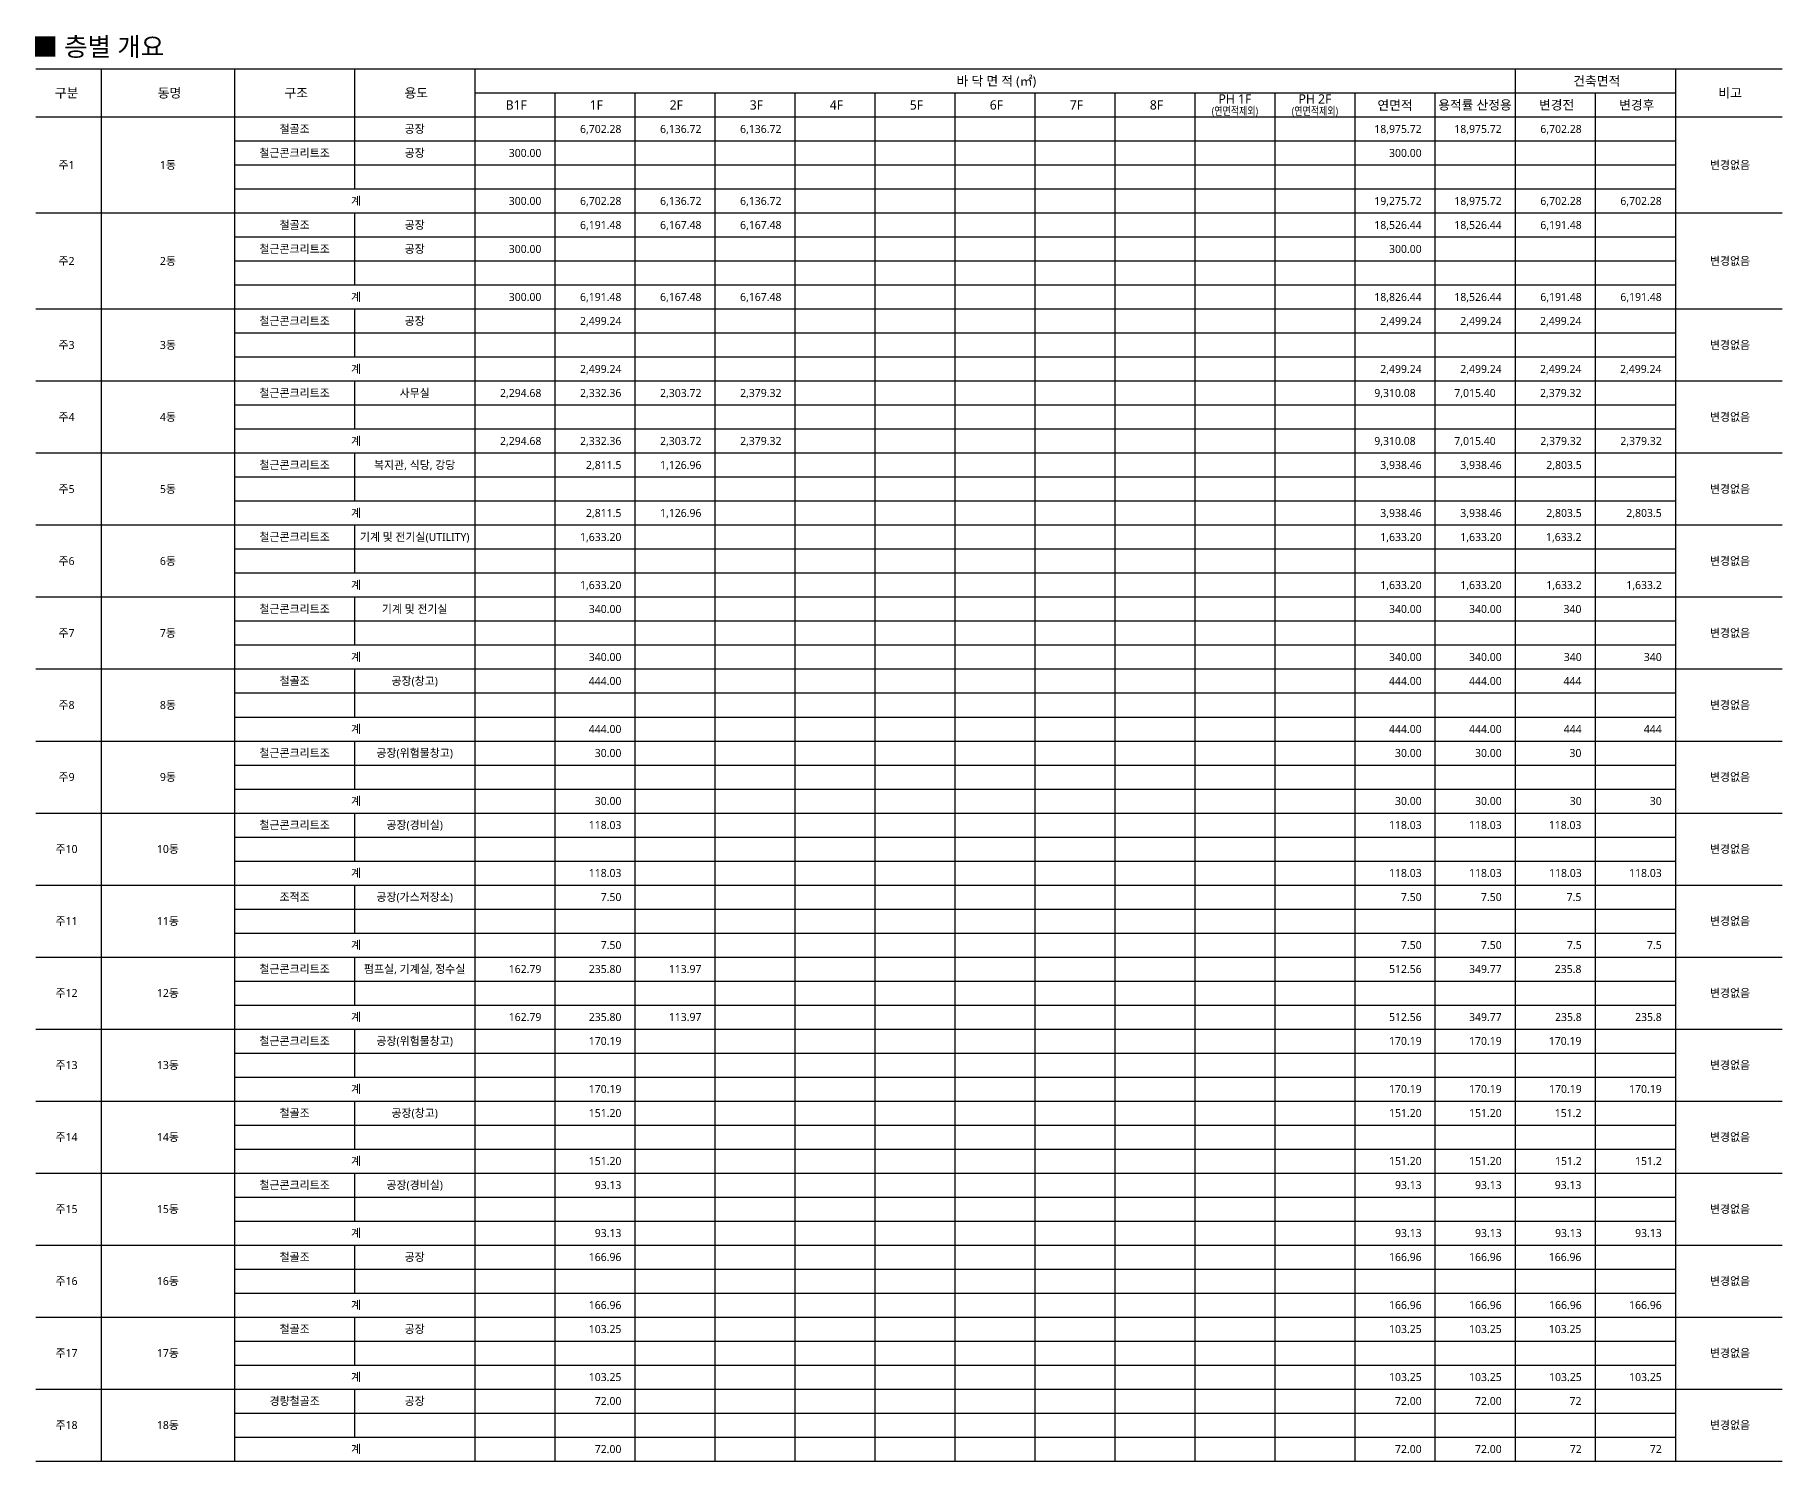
# Model space of a CAD drawing. Extents: x 5425 to 248764, y 2897 to 56672.
# Drawn here: x 89525 to 155021, y 3197 to 56672 of the extents above; entities that cross this region are included whole.
import ezdxf
from ezdxf.enums import TextEntityAlignment as Align

# ---------------------------------------------------------------- set-up
doc = ezdxf.new("R2010")
doc.units = 0
doc.header["$LTSCALE"] = 100
doc.header["$MEASUREMENT"] = 0
doc.layers.get('0').update_dxf_attribs({"linetype": 'CONTINUOUS'})
for name, color, linetype in [('ETC-8', 8, 'CONTINUOUS'), ('TEXT', 3, 'CONTINUOUS'), ('TXT', 3, 'CONTINUOUS')]:
    doc.layers.add(name, color=color, linetype=linetype)
doc.styles.add('스타일1', font='malgun.ttf')

msp = doc.modelspace()

# ---------------------------------------------------------------- linework, layer by layer
at = {"color": 2}
for p, q in [((89560, 55397), (155021, 55397)), ((97010, 55397), (97010, 3197)), ((145010, 55397), (145010, 3197)), ((151021, 55397), (151021, 3197)), ((139010, 54497), (139010, 3197)), ((142010, 54497), (142010, 3197)), ((89560, 53597), (155021, 53597))]:
    msp.add_line(p, q, dxfattribs=at)
at = {"layer": 'ETC-8'}
for p, q in [((92010, 55397), (92010, 3197)), ((101510, 55397), (101510, 50897)), ((106010, 55397), (106010, 3197)), ((106010, 54497), (151010, 54497)), ((109010, 54497), (109010, 3197)), ((112010, 54497), (112010, 3197)), ((115010, 54497), (115010, 3197)), ((118010, 54497), (118010, 3197)), ((121010, 54497), (121010, 3197)), ((124010, 54497), (124010, 3197)), ((127010, 54497), (127010, 3197)), ((130010, 54497), (130010, 3197)), ((133010, 54497), (133010, 3197)), ((136010, 54497), (136010, 3197)), ((148010, 54497), (148010, 3197)), ((97010, 52697), (151010, 52697)), ((97010, 51797), (151010, 51797)), ((97010, 51797), (151010, 51797)), ((97010, 50897), (151010, 50897)), ((97010, 50897), (151010, 50897)), ((97010, 49997), (151010, 49997)), ((101510, 49997), (101510, 47297)), ((97010, 49097), (151010, 49097)), ((97010, 48197), (151010, 48197)), ((97010, 47297), (151010, 47297)), ((97010, 46397), (151010, 46397)), ((101510, 46397), (101510, 44597)), ((97010, 45497), (151010, 45497)), ((97010, 44597), (151010, 44597)), ((97010, 43697), (151010, 43697)), ((101510, 43697), (101510, 41897)), ((97010, 42797), (151010, 42797)), ((97010, 41897), (151010, 41897)), ((97010, 40997), (151010, 40997)), ((101510, 40997), (101510, 39197)), ((97010, 40097), (151010, 40097)), ((97010, 39197), (151010, 39197)), ((101510, 38297), (101510, 36497)), ((97010, 37397), (151010, 37397)), ((97010, 36497), (151010, 36497)), ((97010, 35597), (151010, 35597)), ((101510, 35597), (101510, 33797)), ((97010, 34697), (151010, 34697)), ((97010, 33797), (151010, 33797)), ((97010, 32897), (151010, 32897)), ((101510, 32897), (101510, 31097)), ((97010, 31997), (151010, 31997)), ((97010, 31097), (151010, 31097)), ((97010, 30197), (151010, 30197)), ((101510, 30197), (101510, 28397)), ((97010, 29297), (151010, 29297)), ((97010, 28397), (151010, 28397)), ((97010, 27497), (151010, 27497)), ((101510, 27497), (101510, 25697)), ((97010, 26597), (151010, 26597)), ((97010, 25697), (151010, 25697)), ((97010, 24797), (151010, 24797)), ((101510, 24797), (101510, 22997)), ((97010, 23897), (151010, 23897)), ((97010, 22997), (151010, 22997)), ((97010, 22097), (151010, 22097)), ((101510, 22097), (101510, 20297)), ((97010, 21197), (151010, 21197)), ((97010, 20297), (151010, 20297)), ((97010, 19397), (151010, 19397)), ((101510, 19397), (101510, 17597)), ((97010, 18497), (151010, 18497)), ((97010, 17597), (151010, 17597)), ((97010, 16697), (151010, 16697)), ((101510, 16697), (101510, 14897)), ((97010, 15797), (151010, 15797)), ((97010, 14897), (151010, 14897)), ((97010, 13997), (151010, 13997)), ((101510, 13997), (101510, 12197)), ((97010, 13097), (151010, 13097)), ((97010, 12197), (151010, 12197)), ((97010, 11297), (151010, 11297)), ((101510, 11297), (101510, 9497)), ((97010, 10397), (151010, 10397)), ((97010, 9497), (151010, 9497)), ((97010, 8597), (151010, 8597)), ((101510, 8597), (101510, 6797)), ((97010, 7697), (151010, 7697)), ((97010, 6797), (151010, 6797)), ((97010, 5897), (151010, 5897)), ((101510, 5897), (101510, 4097)), ((97010, 4997), (151010, 4997)), ((97010, 4097), (151010, 4097)), ((97010, 3197), (151010, 3197))]:
    msp.add_line(p, q, dxfattribs=at)
at = {"layer": 'ETC-8', "color": 4}
for p, q in [((89560, 49997), (155021, 49997)), ((89560, 46397), (155021, 46397)), ((89560, 43697), (155021, 43697)), ((89560, 40997), (155021, 40997)), ((89560, 38297), (155021, 38297)), ((89560, 35597), (155021, 35597)), ((89560, 32897), (155021, 32897)), ((89560, 30197), (155021, 30197)), ((89560, 27497), (155021, 27497)), ((89560, 24797), (155021, 24797)), ((89560, 22097), (155021, 22097)), ((89560, 19397), (155021, 19397)), ((89560, 16697), (155021, 16697)), ((89560, 13997), (155021, 13997)), ((89560, 11297), (155021, 11297)), ((89560, 8597), (155021, 8597)), ((89560, 5897), (155021, 5897)), ((89560, 3197), (155021, 3197))]:
    msp.add_line(p, q, dxfattribs=at)

# ---------------------------------------------------------------- texts
at = {"layer": 'TEXT', "style": '스타일1'}
msp.add_text('■ 층별 개요', height=700, dxfattribs=at).set_placement((89429, 55881))
at = {"layer": 'TXT', "style": '스타일1'}
for s, height, p in [(' 바 닥 면 적 (㎡)', 350, (125510, 54947)), (' 건축면적', 350, (148016, 54947)), ('구분', 350, (90710, 54497)), (' 동명', 350, (94510, 54497)), (' 구조', 350, (99260, 54497)), (' 용도', 350, (103760, 54497)), ('PH 1F', 350, (134510, 54272)), ('PH 2F', 350, (137510, 54272)), (' 비고', 350, (153016, 54497)), (' B1F', 350, (107510, 54047)), (' 1F', 350, (110510, 54047)), (' 2F', 350, (113510, 54047)), (' 3F', 350, (116510, 54047)), (' 4F', 350, (119510, 54047)), (' 5F', 350, (122510, 54047)), (' 6F', 350, (125510, 54047)), (' 7F', 350, (128510, 54047)), (' 8F', 350, (131510, 54047)), ('연면적', 350, (140510, 54035)), ('용적률 산정용', 350, (143510, 54047)), (' 변경전', 350, (146510, 54047)), (' 변경후', 350, (149516, 54047)), ('철골조', 300, (99260, 53147)), ('공장', 300, (103760, 53147)), ('철근콘크리트조', 300, (99260, 52247)), ('공장', 300, (103760, 52247)), ('주1', 300, (90710, 51797)), ('1동', 300, (94510, 51797)), (' 변경없음', 300, (153021, 51797)), (' 계', 300, (101510, 50447)), ('철골조', 300, (99260, 49547)), ('공장', 300, (103760, 49547)), ('철근콘크리트조', 300, (99260, 48647)), ('공장', 300, (103760, 48647)), ('주2', 300, (90710, 48197)), ('2동', 300, (94510, 48197)), (' 변경없음', 300, (153021, 48197)), (' 계', 300, (101510, 46847)), ('철근콘크리트조', 300, (99260, 45947)), ('공장', 300, (103760, 45947)), ('주3', 300, (90710, 45047)), ('3동', 300, (94510, 45047)), (' 변경없음', 300, (153021, 45047)), (' 계', 300, (101510, 44147)), ('철근콘크리트조', 300, (99260, 43247)), ('사무실', 300, (103760, 43247)), ('9,310.08', 300, (140510, 43247)), ('7,015.40', 300, (143510, 43247)), ('주4', 300, (90710, 42347)), ('4동', 300, (94510, 42347)), (' 변경없음', 300, (153021, 42347)), (' 계', 300, (101510, 41447)), ('9,310.08', 300, (140510, 41447)), ('7,015.40', 300, (143510, 41447)), ('철근콘크리트조', 300, (99260, 40547)), ('복지관, 식당, 강당', 300, (103760, 40547)), ('주5', 300, (90710, 39647)), ('5동', 300, (94510, 39647)), (' 변경없음', 300, (153021, 39647)), (' 계', 300, (101510, 38747)), ('철근콘크리트조', 300, (99260, 37847)), ('기계 및 전기실(UTILITY)', 300, (103760, 37847)), ('주6', 300, (90710, 36947)), ('6동', 300, (94510, 36947)), (' 변경없음', 300, (153021, 36947)), (' 계', 300, (101510, 36047)), ('철근콘크리트조', 300, (99260, 35147)), ('기계 및 전기실', 300, (103760, 35147)), ('주7', 300, (90710, 34247)), ('7동', 300, (94510, 34247)), (' 변경없음', 300, (153021, 34247)), (' 계', 300, (101510, 33347)), ('철골조', 300, (99260, 32447)), ('공장(창고)', 300, (103760, 32447)), ('주8', 300, (90710, 31547)), ('8동', 300, (94510, 31547)), (' 변경없음', 300, (153021, 31547)), (' 계', 300, (101510, 30647)), ('철근콘크리트조', 300, (99260, 29747)), ('공장(위험물창고)', 300, (103760, 29747)), ('주9', 300, (90710, 28847)), ('9동', 300, (94510, 28847)), (' 변경없음', 300, (153021, 28847)), (' 계', 300, (101510, 27947)), ('철근콘크리트조', 300, (99260, 27047)), ('공장(경비실)', 300, (103760, 27047)), ('주10', 300, (90710, 26147)), ('10동', 300, (94510, 26147)), (' 변경없음', 300, (153021, 26147)), (' 계', 300, (101510, 25247)), ('조적조', 300, (99260, 24347)), ('공장(가스저장소)', 300, (103760, 24347)), ('주11', 300, (90710, 23447)), ('11동', 300, (94510, 23447)), (' 변경없음', 300, (153021, 23447)), (' 계', 300, (101510, 22547)), ('철근콘크리트조', 300, (99260, 21647)), ('펌프실, 기계실, 정수실', 300, (103760, 21647)), ('주12', 300, (90710, 20747)), ('12동', 300, (94510, 20747)), (' 변경없음', 300, (153021, 20747)), (' 계', 300, (101510, 19847)), ('철근콘크리트조', 300, (99260, 18947)), ('공장(위험물창고)', 300, (103760, 18947)), ('주13', 300, (90710, 18047)), ('13동', 300, (94510, 18047)), (' 변경없음', 300, (153021, 18047)), (' 계', 300, (101510, 17147)), ('철골조', 300, (99260, 16247)), ('공장(창고)', 300, (103760, 16247)), ('주14', 300, (90710, 15347)), ('14동', 300, (94510, 15347)), (' 변경없음', 300, (153021, 15347)), (' 계', 300, (101510, 14447)), ('철근콘크리트조', 300, (99260, 13547)), ('공장(경비실)', 300, (103760, 13547)), ('주15', 300, (90710, 12647)), ('15동', 300, (94510, 12647)), (' 변경없음', 300, (153021, 12647)), (' 계', 300, (101510, 11747)), ('철골조', 300, (99260, 10847)), ('공장', 300, (103760, 10847)), ('주16', 300, (90710, 9947)), ('16동', 300, (94510, 9947)), (' 변경없음', 300, (153021, 9947)), (' 계', 300, (101510, 9047)), ('철골조', 300, (99260, 8147)), ('공장', 300, (103760, 8147)), ('주17', 300, (90710, 7247)), ('17동', 300, (94510, 7247)), (' 변경없음', 300, (153021, 7247)), (' 계', 300, (101510, 6347)), ('경량철골조', 300, (99260, 5447)), ('공장', 300, (103760, 5447)), ('주18', 300, (90710, 4547)), ('18동', 300, (94510, 4547)), (' 변경없음', 300, (153021, 4547)), (' 계', 300, (101510, 3647))]:
    msp.add_text(s, height=height, dxfattribs=at).set_placement(p, align=Align.MIDDLE_CENTER)
at = {"layer": 'TXT', "style": '스타일1', "width": 0.8}
for p in [(134510, 53822), (137510, 53822)]:
    msp.add_text('(연면적제외)', height=300, dxfattribs=at).set_placement(p, align=Align.MIDDLE_CENTER)
at = {"layer": 'TXT', "style": '스타일1'}
for s, p in [('6,702.28', (111510, 53147)), ('6,136.72', (114510, 53147)), ('6,136.72', (117510, 53147)), ('18,975.72', (141510, 53147)), ('18,975.72', (144510, 53147)), ('6,702.28', (147510, 53147)), ('300.00', (108510, 52247)), ('300.00', (141510, 52247)), ('300.00', (108510, 50447)), ('6,702.28', (111510, 50447)), ('6,136.72', (114510, 50447)), ('6,136.72', (117510, 50447)), ('19,275.72', (141510, 50447)), ('18,975.72', (144510, 50447)), ('6,702.28', (147510, 50447)), ('6,702.28', (150510, 50447)), ('6,191.48', (111510, 49547)), ('6,167.48', (114510, 49547)), ('6,167.48', (117510, 49547)), ('18,526.44', (141510, 49547)), ('18,526.44', (144510, 49547)), ('6,191.48', (147510, 49547)), ('300.00', (108510, 48647)), ('300.00', (141510, 48647)), ('300.00', (108510, 46847)), ('6,191.48', (111510, 46847)), ('6,167.48', (114510, 46847)), ('6,167.48', (117510, 46847)), ('18,826.44', (141510, 46847)), ('18,526.44', (144510, 46847)), ('6,191.48', (147510, 46847)), ('6,191.48', (150510, 46847)), ('2,499.24', (111510, 45947)), ('2,499.24', (141510, 45947)), ('2,499.24', (144510, 45947)), ('2,499.24', (147499, 45947)), ('2,499.24', (111510, 44147)), ('2,499.24', (141510, 44147)), ('2,499.24', (144510, 44147)), ('2,499.24', (147499, 44147)), ('2,499.24', (150499, 44147)), ('2,294.68', (108510, 43247)), ('2,332.36', (111510, 43247)), ('2,303.72', (114510, 43247)), ('2,379.32', (117510, 43247)), ('2,379.32', (147499, 43247)), ('2,294.68', (108510, 41447)), ('2,332.36', (111510, 41447)), ('2,303.72', (114510, 41447)), ('2,379.32', (117510, 41447)), ('2,379.32', (147510, 41447)), ('2,379.32', (150510, 41447)), ('2,811.5', (111510, 40547)), ('1,126.96', (114510, 40547)), ('3,938.46', (141510, 40547)), ('3,938.46', (144510, 40547)), ('2,803.5', (147510, 40547)), ('2,811.5', (111510, 38747)), ('1,126.96', (114510, 38747)), ('3,938.46', (141510, 38747)), ('3,938.46', (144510, 38747)), ('2,803.5', (147510, 38747)), ('2,803.5', (150510, 38747)), ('1,633.20', (111510, 37847)), ('1,633.20', (141510, 37847)), ('1,633.20', (144510, 37847)), ('1,633.2', (147499, 37847)), ('1,633.20', (111510, 36047)), ('1,633.20', (141510, 36047)), ('1,633.20', (144510, 36047)), ('1,633.2', (147510, 36047)), ('1,633.2', (150510, 36047)), ('340.00', (111510, 35147)), ('340.00', (141510, 35147)), ('340.00', (144510, 35147)), ('340', (147499, 35147)), ('340.00', (111510, 33347)), ('340.00', (141510, 33347)), ('340.00', (144510, 33347)), ('340', (147510, 33347)), ('340', (150510, 33347)), ('444.00', (111510, 32447)), ('444.00', (141510, 32447)), ('444.00', (144510, 32447)), ('444', (147499, 32447)), ('444.00', (111510, 30647)), ('444.00', (141510, 30647)), ('444.00', (144510, 30647)), ('444', (147510, 30647)), ('444', (150510, 30647)), ('30.00', (111510, 29747)), ('30.00', (141510, 29747)), ('30.00', (144510, 29747)), ('30', (147499, 29747)), ('30.00', (111510, 27947)), ('30.00', (141510, 27947)), ('30.00', (144510, 27947)), ('30', (147510, 27947)), ('30', (150510, 27947)), ('118.03', (111510, 27047)), ('118.03', (141510, 27047)), ('118.03', (144510, 27047)), ('118.03', (147499, 27047)), ('118.03', (111510, 25247)), ('118.03', (141510, 25247)), ('118.03', (144510, 25247)), ('118.03', (147510, 25247)), ('118.03', (150510, 25247)), ('7.50', (111510, 24347)), ('7.50', (141510, 24347)), ('7.50', (144510, 24347)), ('7.5', (147499, 24347)), ('7.50', (111510, 22547)), ('7.50', (141510, 22547)), ('7.50', (144510, 22547)), ('7.5', (147510, 22547)), ('7.5', (150510, 22547)), ('162.79', (108510, 21647)), ('235.80', (111510, 21647)), ('113.97', (114510, 21647)), ('512.56', (141510, 21647)), ('349.77', (144510, 21647)), ('235.8', (147499, 21647)), ('162.79', (108510, 19847)), ('235.80', (111510, 19847)), ('113.97', (114510, 19847)), ('512.56', (141510, 19847)), ('349.77', (144510, 19847)), ('235.8', (147510, 19847)), ('235.8', (150510, 19847)), ('170.19', (111510, 18947)), ('170.19', (141510, 18947)), ('170.19', (144510, 18947)), ('170.19', (147499, 18947)), ('170.19', (111510, 17147)), ('170.19', (141510, 17147)), ('170.19', (144510, 17147)), ('170.19', (147510, 17147)), ('170.19', (150510, 17147)), ('151.20', (111510, 16247)), ('151.20', (141510, 16247)), ('151.20', (144510, 16247)), ('151.2', (147499, 16247)), ('151.20', (111510, 14447)), ('151.20', (141510, 14447)), ('151.20', (144510, 14447)), ('151.2', (147510, 14447)), ('151.2', (150510, 14447)), ('93.13', (111510, 13547)), ('93.13', (141510, 13547)), ('93.13', (144510, 13547)), ('93.13', (147499, 13547)), ('93.13', (111510, 11747)), ('93.13', (141510, 11747)), ('93.13', (144510, 11747)), ('93.13', (147510, 11747)), ('93.13', (150510, 11747)), ('166.96', (111510, 10847)), ('166.96', (141510, 10847)), ('166.96', (144510, 10847)), ('166.96', (147499, 10847)), ('166.96', (111510, 9047)), ('166.96', (141510, 9047)), ('166.96', (144510, 9047)), ('166.96', (147510, 9047)), ('166.96', (150510, 9047)), ('103.25', (111510, 8147)), ('103.25', (141510, 8147)), ('103.25', (144510, 8147)), ('103.25', (147499, 8147)), ('103.25', (111510, 6347)), ('103.25', (141510, 6347)), ('103.25', (144510, 6347)), ('103.25', (147510, 6347)), ('103.25', (150510, 6347)), ('72.00', (111510, 5447)), ('72.00', (141510, 5447)), ('72.00', (144510, 5447)), ('72', (147499, 5447)), ('72.00', (111510, 3647)), ('72.00', (141510, 3647)), ('72.00', (144510, 3647)), ('72', (147510, 3647)), ('72', (150510, 3647))]:
    msp.add_text(s, height=300, dxfattribs=at).set_placement(p, align=Align.MIDDLE_RIGHT)

doc.saveas('drawing.dxf')
